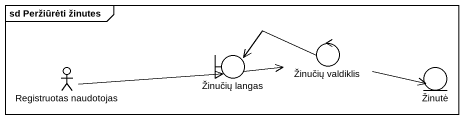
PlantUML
@startuml
mainframe sd Peržiūrėti žinutes
control "Žinučių valdiklis" as Žinučių_valdiklis
actor "Registruotas naudotojas" as Registruotas_naudotojas
boundary "Žinučių langas" as Žinučių_langas
entity Žinutė
Žinučių_valdiklis -left-> Žinučių_langas
Žinučių_valdiklis -right-> Žinutė
Registruotas_naudotojas -right-> Žinučių_langas
Žinučių_langas -right-> Žinučių_valdiklis
@enduml
